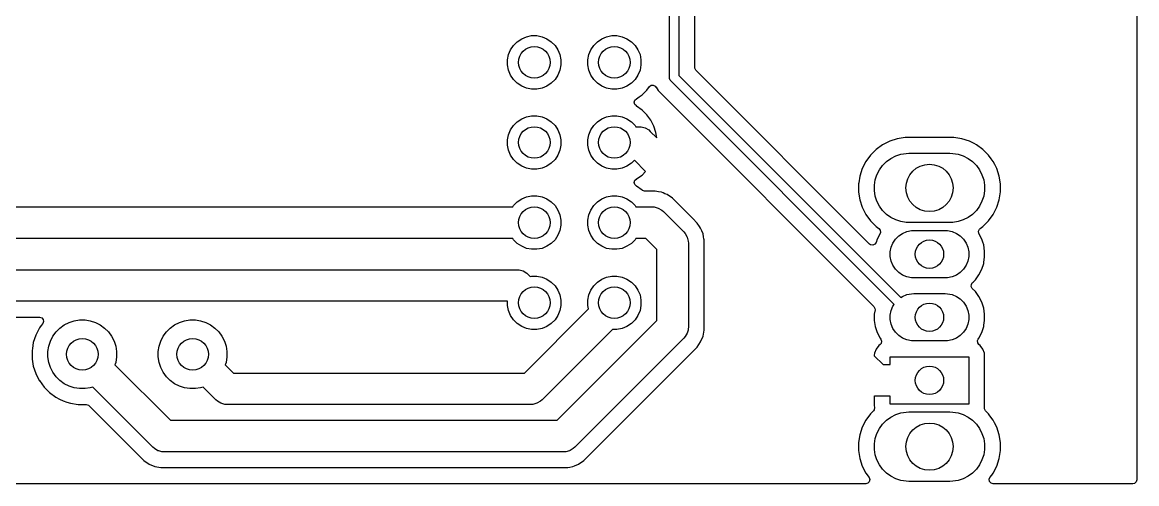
# Model space of a CAD drawing. Extents: x 4.41 to 8.11, y -5.15 to -2.23.
# Drawn here: x 6.721 to 8.113, y -5.153 to -4.577 of the extents above; entities that cross this region are included whole.
import ezdxf

# ---------------------------------------------------------------- set-up
doc = ezdxf.new("R2010")
doc.units = 0
doc.header["$MEASUREMENT"] = 0
doc.layers.add('BLACK', color=7, linetype='CONTINUOUS')

msp = doc.modelspace()

# ---------------------------------------------------------------- linework, layer by layer
at = {"layer": 'BLACK', "linetype": 'CONTINUOUS'}
for p, q in [((8.1132, -2.2384), (8.1132, -5.1479)), ((7.5295, -4.6459), (7.5295, -4.3815)), ((7.5413, -4.379), (7.5413, -4.6435)), ((7.561, -4.6333), (7.561, -4.3765)), ((7.3509, -4.595), (7.3573, -4.5937)), ((7.3573, -4.5937), (7.3639, -4.5937)), ((7.3639, -4.5937), (7.3703, -4.595)), ((7.4509, -4.595), (7.4573, -4.5937)), ((7.4573, -4.5937), (7.4639, -4.5937)), ((7.4639, -4.5937), (7.4703, -4.595)), ((7.3311, -4.6113), (7.3348, -4.6058)), ((7.3348, -4.6058), (7.3394, -4.6012)), ((7.3394, -4.6012), (7.3449, -4.5975)), ((7.3449, -4.5975), (7.3509, -4.595)), ((7.3703, -4.595), (7.3764, -4.5975)), ((7.3764, -4.5975), (7.3819, -4.6012)), ((7.3819, -4.6012), (7.3865, -4.6058)), ((7.3865, -4.6058), (7.3901, -4.6113)), ((7.4311, -4.6113), (7.4348, -4.6058)), ((7.4348, -4.6058), (7.4394, -4.6012)), ((7.4394, -4.6012), (7.4449, -4.5975)), ((7.4449, -4.5975), (7.4509, -4.595)), ((7.4703, -4.595), (7.4764, -4.5975)), ((7.4764, -4.5975), (7.4819, -4.6012)), ((7.4819, -4.6012), (7.4865, -4.6058)), ((7.4865, -4.6058), (7.4901, -4.6113)), ((7.3273, -4.6238), (7.3286, -4.6173)), ((7.3286, -4.6173), (7.3311, -4.6113)), ((7.3901, -4.6113), (7.3927, -4.6173)), ((7.3927, -4.6173), (7.3939, -4.6238)), ((7.4273, -4.6238), (7.4286, -4.6173)), ((7.4286, -4.6173), (7.4311, -4.6113)), ((7.4901, -4.6113), (7.4927, -4.6173)), ((7.4927, -4.6173), (7.4939, -4.6238)), ((7.3273, -4.6303), (7.3273, -4.6238)), ((7.3286, -4.6368), (7.3273, -4.6303)), ((7.3939, -4.6303), (7.3927, -4.6368)), ((7.3939, -4.6238), (7.3939, -4.6303)), ((7.4273, -4.6303), (7.4273, -4.6238)), ((7.4286, -4.6368), (7.4273, -4.6303)), ((7.4939, -4.6303), (7.4927, -4.6368)), ((7.4939, -4.6238), (7.4939, -4.6303)), ((7.5612, -4.6343), (7.561, -4.6333)), ((7.5625, -4.6368), (7.5612, -4.6343)), ((7.3311, -4.6428), (7.3286, -4.6368)), ((7.3348, -4.6483), (7.3311, -4.6428)), ((7.3394, -4.6529), (7.3348, -4.6483)), ((7.3865, -4.6483), (7.3819, -4.6529)), ((7.3901, -4.6428), (7.3865, -4.6483)), ((7.3927, -4.6368), (7.3901, -4.6428)), ((7.4311, -4.6428), (7.4286, -4.6368)), ((7.4348, -4.6483), (7.4311, -4.6428)), ((7.4394, -4.6529), (7.4348, -4.6483)), ((7.4865, -4.6483), (7.4819, -4.6529)), ((7.4901, -4.6428), (7.4865, -4.6483)), ((7.4927, -4.6368), (7.4901, -4.6428)), ((7.5296, -4.6471), (7.5295, -4.6459)), ((7.5305, -4.6492), (7.5296, -4.6471)), ((7.5313, -4.6501), (7.5305, -4.6492)), ((7.5413, -4.6435), (7.8185, -4.9206)), ((7.7795, -4.8538), (7.5625, -4.6368)), ((7.3449, -4.6566), (7.3394, -4.6529)), ((7.3509, -4.6591), (7.3449, -4.6566)), ((7.3573, -4.6603), (7.3509, -4.6591)), ((7.3639, -4.6603), (7.3573, -4.6603)), ((7.3703, -4.6591), (7.3639, -4.6603)), ((7.3764, -4.6566), (7.3703, -4.6591)), ((7.3819, -4.6529), (7.3764, -4.6566)), ((7.4449, -4.6566), (7.4394, -4.6529)), ((7.4509, -4.6591), (7.4449, -4.6566)), ((7.4573, -4.6603), (7.4509, -4.6591)), ((7.4639, -4.6603), (7.4573, -4.6603)), ((7.4703, -4.6591), (7.4639, -4.6603)), ((7.4764, -4.6566), (7.4703, -4.6591)), ((7.4819, -4.6529), (7.4764, -4.6566)), ((7.4953, -4.6676), (7.5012, -4.6617)), ((7.5012, -4.6617), (7.5044, -4.6573)), ((7.5044, -4.6573), (7.5065, -4.6556)), ((7.5065, -4.6556), (7.5093, -4.6554)), ((7.5093, -4.6554), (7.5117, -4.6567)), ((7.5117, -4.6567), (7.5126, -4.6579)), ((7.5126, -4.6579), (7.5127, -4.6581)), ((7.5127, -4.6581), (7.5155, -4.6623)), ((7.5155, -4.6623), (7.5155, -4.6623)), ((7.5155, -4.6623), (7.7849, -4.9316)), ((7.8101, -4.929), (7.5313, -4.6501)), ((7.4855, -4.6768), (7.4864, -4.6742)), ((7.4861, -4.6795), (7.4855, -4.6768)), ((7.4864, -4.6742), (7.4881, -4.6727)), ((7.4881, -4.6727), (7.4885, -4.6725)), ((7.4885, -4.6725), (7.4916, -4.6702)), ((7.4916, -4.6702), (7.4953, -4.6676)), ((7.4953, -4.6676), (7.4953, -4.6676)), ((7.4953, -4.6676), (7.4953, -4.6676)), ((7.4881, -4.6814), (7.4861, -4.6795)), ((7.4885, -4.6816), (7.4881, -4.6814)), ((7.4953, -4.6865), (7.4885, -4.6816)), ((7.5012, -4.6924), (7.4953, -4.6865)), ((7.4953, -4.6865), (7.4953, -4.6865)), ((7.3348, -4.7058), (7.3394, -4.7012)), ((7.3394, -4.7012), (7.3449, -4.6975)), ((7.3449, -4.6975), (7.3509, -4.695)), ((7.3509, -4.695), (7.3573, -4.6937)), ((7.3573, -4.6937), (7.3639, -4.6937)), ((7.3639, -4.6937), (7.3703, -4.695)), ((7.3703, -4.695), (7.3764, -4.6975)), ((7.3764, -4.6975), (7.3819, -4.7012)), ((7.3819, -4.7012), (7.3865, -4.7058)), ((7.4348, -4.7058), (7.4394, -4.7012)), ((7.4394, -4.7012), (7.4449, -4.6975)), ((7.4449, -4.6975), (7.4509, -4.695)), ((7.4509, -4.695), (7.4573, -4.6937)), ((7.4573, -4.6937), (7.4639, -4.6937)), ((7.4639, -4.6937), (7.4703, -4.695)), ((7.4703, -4.695), (7.4764, -4.6975)), ((7.4764, -4.6975), (7.4819, -4.7012)), ((7.4819, -4.7012), (7.4865, -4.7058)), ((7.5061, -4.6992), (7.5012, -4.6924)), ((7.5012, -4.6924), (7.5012, -4.6924)), ((7.5099, -4.7066), (7.5061, -4.6992)), ((7.3273, -4.7238), (7.3286, -4.7173)), ((7.3286, -4.7173), (7.3311, -4.7113)), ((7.3311, -4.7113), (7.3348, -4.7058)), ((7.3865, -4.7058), (7.3901, -4.7113)), ((7.3901, -4.7113), (7.3927, -4.7173)), ((7.3927, -4.7173), (7.3939, -4.7238)), ((7.4273, -4.7238), (7.4286, -4.7173)), ((7.4286, -4.7173), (7.4311, -4.7113)), ((7.4311, -4.7113), (7.4348, -4.7058)), ((7.4865, -4.7058), (7.4875, -4.7074)), ((7.4875, -4.7074), (7.4915, -4.7074)), ((7.4915, -4.7074), (7.4941, -4.7075)), ((7.4941, -4.7075), (7.4941, -4.7075)), ((7.4941, -4.7075), (7.4991, -4.7089)), ((7.4991, -4.7089), (7.5035, -4.7114)), ((7.5035, -4.7114), (7.5035, -4.7114)), ((7.5035, -4.7114), (7.5054, -4.7131)), ((7.5054, -4.7131), (7.5135, -4.7212)), ((7.5125, -4.7146), (7.5099, -4.7066)), ((7.5135, -4.7212), (7.5125, -4.7146)), ((7.5125, -4.7146), (7.5125, -4.7146)), ((7.3273, -4.7303), (7.3273, -4.7238)), ((7.3286, -4.7368), (7.3273, -4.7303)), ((7.3939, -4.7303), (7.3927, -4.7368)), ((7.3939, -4.7238), (7.3939, -4.7303)), ((7.4273, -4.7303), (7.4273, -4.7238)), ((7.4286, -4.7368), (7.4273, -4.7303)), ((7.7957, -4.7298), (7.7877, -4.7357)), ((7.8046, -4.7253), (7.7957, -4.7298)), ((7.814, -4.7223), (7.8046, -4.7253)), ((7.8189, -4.7215), (7.814, -4.7223)), ((7.8238, -4.7207), (7.8189, -4.7215)), ((7.8849, -4.7207), (7.8238, -4.7207)), ((7.8947, -4.7223), (7.8849, -4.7207)), ((7.9041, -4.7253), (7.8947, -4.7223)), ((7.9102, -4.7284), (7.9041, -4.7253)), ((7.9129, -4.7298), (7.9102, -4.7284)), ((7.921, -4.7357), (7.9129, -4.7298)), ((7.9129, -4.7298), (7.9129, -4.7298)), ((7.9129, -4.7298), (7.9129, -4.7298)), ((7.3311, -4.7428), (7.3286, -4.7368)), ((7.3348, -4.7483), (7.3311, -4.7428)), ((7.3901, -4.7428), (7.3865, -4.7483)), ((7.3927, -4.7368), (7.3901, -4.7428)), ((7.4311, -4.7428), (7.4286, -4.7368)), ((7.4348, -4.7483), (7.4311, -4.7428)), ((7.7807, -4.7427), (7.7748, -4.7507)), ((7.7877, -4.7357), (7.7807, -4.7427)), ((7.7807, -4.7427), (7.7807, -4.7427)), ((7.7877, -4.7357), (7.7877, -4.7357)), ((7.8006, -4.7508), (7.8061, -4.7468)), ((7.8061, -4.7468), (7.8122, -4.7437)), ((7.8122, -4.7437), (7.8186, -4.7416)), ((7.8186, -4.7416), (7.8253, -4.7406)), ((7.8253, -4.7406), (7.8287, -4.7404)), ((7.8287, -4.7404), (7.8799, -4.7404)), ((7.8799, -4.7404), (7.8833, -4.7406)), ((7.8833, -4.7406), (7.89, -4.7416)), ((7.89, -4.7416), (7.8965, -4.7437)), ((7.8965, -4.7437), (7.9025, -4.7468)), ((7.9025, -4.7468), (7.908, -4.7508)), ((7.928, -4.7427), (7.921, -4.7357)), ((7.921, -4.7357), (7.921, -4.7357)), ((7.9314, -4.7474), (7.928, -4.7427)), ((7.928, -4.7427), (7.928, -4.7427)), ((7.3394, -4.7529), (7.3348, -4.7483)), ((7.3449, -4.7566), (7.3394, -4.7529)), ((7.3509, -4.7591), (7.3449, -4.7566)), ((7.3573, -4.7603), (7.3509, -4.7591)), ((7.3639, -4.7603), (7.3573, -4.7603)), ((7.3703, -4.7591), (7.3639, -4.7603)), ((7.3764, -4.7566), (7.3703, -4.7591)), ((7.3819, -4.7529), (7.3764, -4.7566)), ((7.3865, -4.7483), (7.3819, -4.7529)), ((7.4394, -4.7529), (7.4348, -4.7483)), ((7.4449, -4.7566), (7.4394, -4.7529)), ((7.4509, -4.7591), (7.4449, -4.7566)), ((7.4573, -4.7603), (7.4509, -4.7591)), ((7.4639, -4.7603), (7.4573, -4.7603)), ((7.4703, -4.7591), (7.4639, -4.7603)), ((7.4764, -4.7566), (7.4703, -4.7591)), ((7.4819, -4.7529), (7.4764, -4.7566)), ((7.4857, -4.7491), (7.4819, -4.7529)), ((7.4997, -4.7631), (7.4857, -4.7491)), ((7.7703, -4.7595), (7.7673, -4.769)), ((7.7748, -4.7507), (7.7703, -4.7595)), ((7.7887, -4.7672), (7.7918, -4.7611)), ((7.7918, -4.7611), (7.7958, -4.7556)), ((7.7958, -4.7556), (7.8006, -4.7508)), ((7.908, -4.7508), (7.9129, -4.7556)), ((7.9129, -4.7556), (7.9168, -4.7611)), ((7.9168, -4.7611), (7.9199, -4.7672)), ((7.9338, -4.7507), (7.9314, -4.7474)), ((7.9358, -4.7545), (7.9338, -4.7507)), ((7.9383, -4.7595), (7.9358, -4.7545)), ((7.9414, -4.769), (7.9383, -4.7595)), ((7.9383, -4.7595), (7.9383, -4.7595)), ((7.9383, -4.7595), (7.9383, -4.7595)), ((7.4855, -4.7768), (7.4864, -4.7742)), ((7.4864, -4.7742), (7.4881, -4.7727)), ((7.4881, -4.7727), (7.4885, -4.7725)), ((7.4885, -4.7725), (7.4953, -4.7676)), ((7.4953, -4.7676), (7.4997, -4.7631)), ((7.4953, -4.7676), (7.4953, -4.7676)), ((7.7673, -4.769), (7.766, -4.7772)), ((7.7856, -4.7803), (7.7866, -4.7736)), ((7.7866, -4.7736), (7.7887, -4.7672)), ((7.9199, -4.7672), (7.922, -4.7736)), ((7.922, -4.7736), (7.9231, -4.7803)), ((7.9429, -4.7788), (7.9414, -4.769)), ((7.4861, -4.7795), (7.4855, -4.7768)), ((7.4881, -4.7814), (7.4861, -4.7795)), ((7.4885, -4.7816), (7.4881, -4.7814)), ((7.4953, -4.7865), (7.4885, -4.7816)), ((7.4958, -4.7869), (7.4953, -4.7865)), ((7.4984, -4.7876), (7.4958, -4.7869)), ((7.5118, -4.7876), (7.4984, -4.7876)), ((7.5156, -4.7884), (7.5118, -4.7876)), ((7.5118, -4.7876), (7.5118, -4.7876)), ((7.5194, -4.7892), (7.5156, -4.7884)), ((7.766, -4.7772), (7.7657, -4.7788)), ((7.7657, -4.7788), (7.7657, -4.7887)), ((7.7657, -4.7887), (7.7658, -4.7892)), ((7.7856, -4.7871), (7.7856, -4.7803)), ((7.7866, -4.7938), (7.7856, -4.7871)), ((7.9231, -4.7871), (7.922, -4.7938)), ((7.9231, -4.7803), (7.9231, -4.7871)), ((7.9414, -4.7985), (7.9429, -4.7887)), ((7.9429, -4.7887), (7.9429, -4.7788)), ((7.3348, -4.8058), (7.3394, -4.8012)), ((7.3394, -4.8012), (7.3449, -4.7975)), ((7.3449, -4.7975), (7.3509, -4.795)), ((7.3509, -4.795), (7.3573, -4.7937)), ((7.3573, -4.7937), (7.3639, -4.7937)), ((7.3639, -4.7937), (7.3703, -4.795)), ((7.3703, -4.795), (7.3764, -4.7975)), ((7.3764, -4.7975), (7.3819, -4.8012)), ((7.3819, -4.8012), (7.3865, -4.8058)), ((7.4348, -4.8058), (7.4394, -4.8012)), ((7.4394, -4.8012), (7.4449, -4.7975)), ((7.4449, -4.7975), (7.4509, -4.795)), ((7.4509, -4.795), (7.4573, -4.7937)), ((7.4573, -4.7937), (7.4639, -4.7937)), ((7.4639, -4.7937), (7.4703, -4.795)), ((7.4703, -4.795), (7.4764, -4.7975)), ((7.4764, -4.7975), (7.4819, -4.8012)), ((7.4819, -4.8012), (7.4865, -4.8058)), ((7.5215, -4.79), (7.5194, -4.7892)), ((7.5194, -4.7892), (7.5194, -4.7892)), ((7.5194, -4.7892), (7.5194, -4.7892)), ((7.5238, -4.7909), (7.5215, -4.79)), ((7.5266, -4.7921), (7.5238, -4.7909)), ((7.5331, -4.7964), (7.5266, -4.7921)), ((7.5266, -4.7921), (7.5266, -4.7921)), ((7.5387, -4.8021), (7.5331, -4.7964)), ((7.5331, -4.7964), (7.5331, -4.7964)), ((7.5585, -4.8219), (7.5387, -4.8021)), ((7.5387, -4.8021), (7.5387, -4.8021)), ((7.7658, -4.7892), (7.7673, -4.7985)), ((7.7673, -4.7985), (7.7703, -4.8079)), ((7.7887, -4.8003), (7.7866, -4.7938)), ((7.7918, -4.8064), (7.7887, -4.8003)), ((7.9199, -4.8003), (7.9168, -4.8064)), ((7.922, -4.7938), (7.9199, -4.8003)), ((7.9383, -4.8079), (7.9414, -4.7985)), ((5.976, -4.8074), (7.3337, -4.8074)), ((7.3337, -4.8074), (7.3348, -4.8058)), ((7.3865, -4.8058), (7.3901, -4.8113)), ((7.3901, -4.8113), (7.3927, -4.8173)), ((7.4286, -4.8173), (7.4311, -4.8113)), ((7.4311, -4.8113), (7.4348, -4.8058)), ((7.4865, -4.8058), (7.4875, -4.8074)), ((7.4875, -4.8074), (7.508, -4.8074)), ((7.508, -4.8074), (7.5105, -4.8075)), ((7.5105, -4.8075), (7.5105, -4.8075)), ((7.5105, -4.8075), (7.5155, -4.8089)), ((7.5155, -4.8089), (7.5199, -4.8114)), ((7.5199, -4.8114), (7.5199, -4.8114)), ((7.5199, -4.8114), (7.5219, -4.8131)), ((7.5219, -4.8131), (7.5474, -4.8387)), ((7.7703, -4.8079), (7.7748, -4.8168)), ((7.7748, -4.8168), (7.7807, -4.8248)), ((7.7958, -4.8119), (7.7918, -4.8064)), ((7.8006, -4.8167), (7.7958, -4.8119)), ((7.8061, -4.8207), (7.8006, -4.8167)), ((7.908, -4.8167), (7.9025, -4.8207)), ((7.9129, -4.8119), (7.908, -4.8167)), ((7.9168, -4.8064), (7.9129, -4.8119)), ((7.928, -4.8248), (7.9338, -4.8168)), ((7.9338, -4.8168), (7.9383, -4.8079)), ((7.3927, -4.8173), (7.3939, -4.8238)), ((7.3939, -4.8303), (7.3927, -4.8368)), ((7.3939, -4.8238), (7.3939, -4.8303)), ((7.4273, -4.8238), (7.4286, -4.8173)), ((7.4273, -4.8303), (7.4273, -4.8238)), ((7.4286, -4.8368), (7.4273, -4.8303)), ((7.5641, -4.8275), (7.5585, -4.8219)), ((7.5585, -4.8219), (7.5585, -4.8219)), ((7.567, -4.8318), (7.5641, -4.8275)), ((7.7807, -4.8248), (7.7807, -4.8248)), ((7.7807, -4.8248), (7.7877, -4.8318)), ((7.8122, -4.8237), (7.8061, -4.8207)), ((7.8186, -4.8258), (7.8122, -4.8237)), ((7.8253, -4.8269), (7.8186, -4.8258)), ((7.8287, -4.827), (7.8253, -4.8269)), ((7.8799, -4.827), (7.8287, -4.827)), ((7.8833, -4.8269), (7.8799, -4.827)), ((7.89, -4.8258), (7.8833, -4.8269)), ((7.8965, -4.8237), (7.89, -4.8258)), ((7.9025, -4.8207), (7.8965, -4.8237)), ((7.921, -4.8318), (7.928, -4.8248)), ((7.3901, -4.8428), (7.3865, -4.8483)), ((7.3927, -4.8368), (7.3901, -4.8428)), ((7.4311, -4.8428), (7.4286, -4.8368)), ((7.4348, -4.8483), (7.4311, -4.8428)), ((7.5474, -4.8387), (7.5491, -4.8406)), ((7.5491, -4.8406), (7.5491, -4.8406)), ((7.5491, -4.8406), (7.5517, -4.8451)), ((7.5684, -4.8339), (7.567, -4.8318)), ((7.5698, -4.8373), (7.5684, -4.8339)), ((7.5714, -4.8411), (7.5698, -4.8373)), ((7.5721, -4.8449), (7.5714, -4.8411)), ((7.7877, -4.8318), (7.7911, -4.8343)), ((7.7926, -4.8405), (7.789, -4.8475)), ((7.7911, -4.8343), (7.7928, -4.8365)), ((7.793, -4.8392), (7.7926, -4.8405)), ((7.7928, -4.8365), (7.793, -4.8392)), ((7.8118, -4.8477), (7.8159, -4.8436)), ((7.8159, -4.8436), (7.8207, -4.8404)), ((7.8207, -4.8404), (7.8261, -4.8382)), ((7.8261, -4.8382), (7.8318, -4.837)), ((7.8318, -4.837), (7.8346, -4.8369)), ((7.8346, -4.8369), (7.874, -4.8369)), ((7.874, -4.8369), (7.8769, -4.837)), ((7.8769, -4.837), (7.8826, -4.8382)), ((7.8826, -4.8382), (7.8879, -4.8404)), ((7.8879, -4.8404), (7.8927, -4.8436)), ((7.8927, -4.8436), (7.8968, -4.8477)), ((7.9155, -4.8378), (7.9166, -4.8352)), ((7.916, -4.8405), (7.9155, -4.8378)), ((7.9196, -4.8475), (7.916, -4.8405)), ((7.9166, -4.8352), (7.9175, -4.8343)), ((7.9175, -4.8343), (7.921, -4.8318)), ((7.921, -4.8318), (7.921, -4.8318)), ((7.921, -4.8318), (7.921, -4.8318)), ((7.3337, -4.8467), (5.9842, -4.8467)), ((7.3348, -4.8483), (7.3337, -4.8467)), ((7.3394, -4.8529), (7.3348, -4.8483)), ((7.3449, -4.8566), (7.3394, -4.8529)), ((7.3509, -4.8591), (7.3449, -4.8566)), ((7.3764, -4.8566), (7.3703, -4.8591)), ((7.3819, -4.8529), (7.3764, -4.8566)), ((7.3865, -4.8483), (7.3819, -4.8529)), ((7.4394, -4.8529), (7.4348, -4.8483)), ((7.4449, -4.8566), (7.4394, -4.8529)), ((7.4509, -4.8591), (7.4449, -4.8566)), ((7.4764, -4.8566), (7.4703, -4.8591)), ((7.4819, -4.8529), (7.4764, -4.8566)), ((7.4865, -4.8483), (7.4819, -4.8529)), ((7.4875, -4.8467), (7.4865, -4.8483)), ((7.4998, -4.8467), (7.4875, -4.8467)), ((7.5138, -4.8607), (7.4998, -4.8467)), ((7.5517, -4.8451), (7.553, -4.85)), ((7.553, -4.85), (7.553, -4.85)), ((7.553, -4.85), (7.5532, -4.8526)), ((7.5532, -4.8526), (7.5532, -4.9572)), ((7.5726, -4.8474), (7.5721, -4.8449)), ((7.5729, -4.8487), (7.5726, -4.8474)), ((7.5729, -4.9531), (7.5729, -4.8487)), ((7.7808, -4.8547), (7.7795, -4.8538)), ((7.7835, -4.8552), (7.7808, -4.8547)), ((7.7861, -4.8541), (7.7835, -4.8552)), ((7.7876, -4.8519), (7.7861, -4.8541)), ((7.789, -4.8475), (7.7876, -4.8519)), ((7.8053, -4.8635), (7.8064, -4.8578)), ((7.8064, -4.8578), (7.8086, -4.8525)), ((7.8086, -4.8525), (7.8118, -4.8477)), ((7.8968, -4.8477), (7.9001, -4.8525)), ((7.9001, -4.8525), (7.9023, -4.8578)), ((7.9023, -4.8578), (7.9034, -4.8635)), ((7.9209, -4.8515), (7.9196, -4.8475)), ((7.9196, -4.8475), (7.9196, -4.8475)), ((7.9196, -4.8475), (7.9196, -4.8475)), ((7.922, -4.8549), (7.9209, -4.8515)), ((7.9232, -4.8625), (7.922, -4.8549)), ((7.3573, -4.8603), (7.3509, -4.8591)), ((7.3639, -4.8603), (7.3573, -4.8603)), ((7.3703, -4.8591), (7.3639, -4.8603)), ((7.4573, -4.8603), (7.4509, -4.8591)), ((7.4639, -4.8603), (7.4573, -4.8603)), ((7.4703, -4.8591), (7.4639, -4.8603)), ((7.5138, -4.9491), (7.5138, -4.8607)), ((7.8053, -4.8693), (7.8053, -4.8635)), ((7.8064, -4.875), (7.8053, -4.8693)), ((7.9034, -4.8693), (7.9023, -4.875)), ((7.9034, -4.8635), (7.9034, -4.8693)), ((7.9223, -4.8763), (7.9232, -4.8703)), ((7.9232, -4.8703), (7.9232, -4.8625)), ((6.0354, -4.8858), (7.3391, -4.8858)), ((7.3391, -4.8858), (7.3417, -4.886)), ((7.3417, -4.886), (7.3417, -4.886)), ((7.3417, -4.886), (7.3466, -4.8873)), ((7.8086, -4.8803), (7.8064, -4.875)), ((7.8118, -4.8851), (7.8086, -4.8803)), ((7.8159, -4.8892), (7.8118, -4.8851)), ((7.8968, -4.8851), (7.8927, -4.8892)), ((7.9001, -4.8803), (7.8968, -4.8851)), ((7.9023, -4.875), (7.9001, -4.8803)), ((7.9161, -4.8922), (7.9196, -4.8853)), ((7.9196, -4.8853), (7.922, -4.8779)), ((7.922, -4.8779), (7.9223, -4.8763)), ((7.3466, -4.8873), (7.3511, -4.8899)), ((7.3511, -4.8899), (7.3511, -4.8899)), ((7.3511, -4.8899), (7.353, -4.8916)), ((7.353, -4.8916), (7.3555, -4.8941)), ((7.3555, -4.8941), (7.3573, -4.8937)), ((7.3573, -4.8937), (7.3639, -4.8937)), ((7.3639, -4.8937), (7.3703, -4.895)), ((7.3703, -4.895), (7.3764, -4.8975)), ((7.3764, -4.8975), (7.3819, -4.9012)), ((7.4394, -4.9012), (7.4449, -4.8975)), ((7.4449, -4.8975), (7.4509, -4.895)), ((7.4509, -4.895), (7.4573, -4.8937)), ((7.4573, -4.8937), (7.4639, -4.8937)), ((7.4639, -4.8937), (7.4703, -4.895)), ((7.4703, -4.895), (7.4764, -4.8975)), ((7.4764, -4.8975), (7.4819, -4.9012)), ((7.8207, -4.8925), (7.8159, -4.8892)), ((7.8261, -4.8947), (7.8207, -4.8925)), ((7.8318, -4.8958), (7.8261, -4.8947)), ((7.8346, -4.8959), (7.8318, -4.8958)), ((7.874, -4.8959), (7.8346, -4.8959)), ((7.8769, -4.8958), (7.874, -4.8959)), ((7.8826, -4.8947), (7.8769, -4.8958)), ((7.8879, -4.8925), (7.8826, -4.8947)), ((7.8927, -4.8892), (7.8879, -4.8925)), ((7.9088, -4.9013), (7.9116, -4.8985)), ((7.9116, -4.8985), (7.9161, -4.8922)), ((7.3819, -4.9012), (7.3865, -4.9058)), ((7.3865, -4.9058), (7.3901, -4.9113)), ((7.3901, -4.9113), (7.3927, -4.9173)), ((7.4286, -4.9173), (7.4311, -4.9113)), ((7.4311, -4.9113), (7.4348, -4.9058)), ((7.4348, -4.9058), (7.4394, -4.9012)), ((7.4819, -4.9012), (7.4865, -4.9058)), ((7.4865, -4.9058), (7.4901, -4.9113)), ((7.4901, -4.9113), (7.4927, -4.9173)), ((7.9064, -4.9068), (7.9066, -4.9041)), ((7.9077, -4.9092), (7.9064, -4.9068)), ((7.9066, -4.9041), (7.9077, -4.9023)), ((7.9077, -4.9023), (7.9088, -4.9013)), ((7.9116, -4.9131), (7.9077, -4.9092)), ((7.9161, -4.9193), (7.9116, -4.9131)), ((7.3273, -4.9252), (6.0435, -4.9252)), ((7.3273, -4.9303), (7.3273, -4.9252)), ((7.3927, -4.9173), (7.3939, -4.9238)), ((7.3939, -4.9238), (7.3939, -4.9303)), ((7.4273, -4.9238), (7.4286, -4.9173)), ((7.4273, -4.9303), (7.4273, -4.9238)), ((7.4927, -4.9173), (7.4939, -4.9238)), ((7.4939, -4.9238), (7.4939, -4.9303)), ((7.8185, -4.9206), (7.8207, -4.9191)), ((7.8207, -4.9191), (7.8261, -4.9169)), ((7.8261, -4.9169), (7.8318, -4.9158)), ((7.8318, -4.9158), (7.8346, -4.9156)), ((7.8346, -4.9156), (7.874, -4.9156)), ((7.874, -4.9156), (7.8769, -4.9158)), ((7.8769, -4.9158), (7.8826, -4.9169)), ((7.8826, -4.9169), (7.8879, -4.9191)), ((7.8879, -4.9191), (7.8927, -4.9223)), ((7.8927, -4.9223), (7.8968, -4.9264)), ((7.8968, -4.9264), (7.9001, -4.9312)), ((7.9196, -4.9263), (7.9161, -4.9193)), ((7.922, -4.9336), (7.9196, -4.9263)), ((7.3286, -4.9368), (7.3273, -4.9303)), ((7.3311, -4.9428), (7.3286, -4.9368)), ((7.3482, -5.0147), (7.4282, -4.9347)), ((7.3927, -4.9368), (7.3901, -4.9428)), ((7.3939, -4.9303), (7.3927, -4.9368)), ((7.4282, -4.9347), (7.4273, -4.9303)), ((7.4927, -4.9368), (7.4901, -4.9428)), ((7.4939, -4.9303), (7.4927, -4.9368)), ((7.7849, -4.9316), (7.7862, -4.934)), ((7.7863, -4.9358), (7.7854, -4.9413)), ((7.7854, -4.9413), (7.7854, -4.949)), ((7.7862, -4.934), (7.7863, -4.9358)), ((7.8053, -4.9423), (7.8064, -4.9366)), ((7.8064, -4.9366), (7.8086, -4.9312)), ((7.8086, -4.9312), (7.8101, -4.929)), ((7.9001, -4.9312), (7.9023, -4.9366)), ((7.9023, -4.9366), (7.9034, -4.9423)), ((7.9232, -4.9413), (7.922, -4.9336)), ((7.9232, -4.949), (7.9232, -4.9413)), ((6.6471, -4.9449), (6.7426, -4.9449)), ((6.7445, -4.9556), (6.7424, -4.9585)), ((6.7426, -4.9449), (6.7453, -4.9457)), ((6.7466, -4.9527), (6.7445, -4.9556)), ((6.7453, -4.9457), (6.7471, -4.9478)), ((6.7475, -4.9505), (6.7466, -4.9527)), ((6.7471, -4.9478), (6.7475, -4.9505)), ((6.7681, -4.9586), (6.7735, -4.9547)), ((6.7735, -4.9547), (6.7795, -4.9516)), ((6.7795, -4.9516), (6.7859, -4.9495)), ((6.7859, -4.9495), (6.7926, -4.9485)), ((6.7926, -4.9485), (6.7994, -4.9485)), ((6.7994, -4.9485), (6.806, -4.9495)), ((6.806, -4.9495), (6.8124, -4.9516)), ((6.8124, -4.9516), (6.8185, -4.9547)), ((6.8185, -4.9547), (6.8239, -4.9586)), ((6.9059, -4.9586), (6.9113, -4.9547)), ((6.9113, -4.9547), (6.9173, -4.9516)), ((6.9173, -4.9516), (6.9237, -4.9495)), ((6.9237, -4.9495), (6.9304, -4.9485)), ((6.9304, -4.9485), (6.9372, -4.9485)), ((6.9372, -4.9485), (6.9438, -4.9495)), ((6.9438, -4.9495), (6.9502, -4.9516)), ((6.9502, -4.9516), (6.9562, -4.9547)), ((6.9562, -4.9547), (6.9617, -4.9586)), ((7.3348, -4.9483), (7.3311, -4.9428)), ((7.3394, -4.9529), (7.3348, -4.9483)), ((7.3449, -4.9566), (7.3394, -4.9529)), ((7.3819, -4.9529), (7.3764, -4.9566)), ((7.3865, -4.9483), (7.3819, -4.9529)), ((7.3901, -4.9428), (7.3865, -4.9483)), ((7.3891, -5.0737), (7.5138, -4.9491)), ((7.4819, -4.9529), (7.4764, -4.9566)), ((7.4865, -4.9483), (7.4819, -4.9529)), ((7.4901, -4.9428), (7.4865, -4.9483)), ((7.5729, -4.9533), (7.5729, -4.9531)), ((7.5729, -4.9531), (7.5729, -4.9531)), ((7.5729, -4.9611), (7.5729, -4.9533)), ((7.7854, -4.949), (7.7866, -4.9567)), ((7.8053, -4.948), (7.8053, -4.9423)), ((7.8064, -4.9537), (7.8053, -4.948)), ((7.8086, -4.9591), (7.8064, -4.9537)), ((7.9023, -4.9537), (7.9001, -4.9591)), ((7.9034, -4.948), (7.9023, -4.9537)), ((7.9034, -4.9423), (7.9034, -4.948)), ((7.922, -4.9567), (7.9223, -4.9549)), ((7.9223, -4.9549), (7.9232, -4.949)), ((6.7379, -4.9673), (6.7348, -4.9767)), ((6.7424, -4.9585), (6.7379, -4.9673)), ((6.7379, -4.9673), (6.7379, -4.9673)), ((6.7563, -4.9749), (6.7593, -4.9689)), ((6.7593, -4.9689), (6.7633, -4.9634)), ((6.7633, -4.9634), (6.7681, -4.9586)), ((6.8239, -4.9586), (6.8287, -4.9634)), ((6.8287, -4.9634), (6.8326, -4.9689)), ((6.8326, -4.9689), (6.8357, -4.9749)), ((6.8941, -4.9749), (6.8971, -4.9689)), ((6.8971, -4.9689), (6.9011, -4.9634)), ((6.9011, -4.9634), (6.9059, -4.9586)), ((6.9617, -4.9586), (6.9665, -4.9634)), ((6.9665, -4.9634), (6.9704, -4.9689)), ((6.9704, -4.9689), (6.9735, -4.9749)), ((7.3509, -4.9591), (7.3449, -4.9566)), ((7.3573, -4.9603), (7.3509, -4.9591)), ((7.3639, -4.9603), (7.3573, -4.9603)), ((7.3703, -4.9591), (7.3639, -4.9603)), ((7.3764, -4.9566), (7.3703, -4.9591)), ((7.4582, -4.9603), (7.3703, -5.0483)), ((7.4639, -4.9603), (7.4582, -4.9603)), ((7.4703, -4.9591), (7.4639, -4.9603)), ((7.4764, -4.9566), (7.4703, -4.9591)), ((7.5491, -4.9692), (7.5474, -4.9711)), ((7.5517, -4.9648), (7.5491, -4.9692)), ((7.5491, -4.9692), (7.5491, -4.9692)), ((7.5527, -4.9611), (7.5517, -4.9648)), ((7.553, -4.9598), (7.5527, -4.9611)), ((7.5532, -4.9572), (7.553, -4.9598)), ((7.553, -4.9598), (7.553, -4.9598)), ((7.5684, -4.9759), (7.5714, -4.9687)), ((7.5714, -4.9687), (7.5729, -4.9611)), ((7.7866, -4.9567), (7.789, -4.964)), ((7.789, -4.964), (7.7925, -4.971)), ((7.8118, -4.9639), (7.8086, -4.9591)), ((7.8159, -4.968), (7.8118, -4.9639)), ((7.8207, -4.9712), (7.8159, -4.968)), ((7.8927, -4.968), (7.8879, -4.9712)), ((7.8968, -4.9639), (7.8927, -4.968)), ((7.9001, -4.9591), (7.8968, -4.9639)), ((7.9161, -4.971), (7.9196, -4.964)), ((7.9196, -4.964), (7.922, -4.9567)), ((6.7348, -4.9767), (6.7336, -4.9841)), ((6.7531, -4.988), (6.7542, -4.9813)), ((6.7542, -4.9813), (6.7563, -4.9749)), ((6.8357, -4.9749), (6.8378, -4.9813)), ((6.8378, -4.9813), (6.8389, -4.988)), ((6.8909, -4.988), (6.892, -4.9813)), ((6.892, -4.9813), (6.8941, -4.9749)), ((6.9735, -4.9749), (6.9756, -4.9813)), ((6.9756, -4.9813), (6.9766, -4.988)), ((7.5474, -4.9711), (7.4112, -5.1074)), ((7.4283, -5.1181), (7.5641, -4.9823)), ((7.5641, -4.9823), (7.5684, -4.9759)), ((7.7911, -4.9803), (7.7877, -4.9848)), ((7.7926, -4.9792), (7.7911, -4.9803)), ((7.7925, -4.971), (7.7936, -4.9724)), ((7.7939, -4.9777), (7.7926, -4.9792)), ((7.7936, -4.9724), (7.7945, -4.975)), ((7.7945, -4.975), (7.7939, -4.9777)), ((7.8261, -4.9734), (7.8207, -4.9712)), ((7.8318, -4.9745), (7.8261, -4.9734)), ((7.8346, -4.9747), (7.8318, -4.9745)), ((7.874, -4.9747), (7.8346, -4.9747)), ((7.8769, -4.9745), (7.874, -4.9747)), ((7.8826, -4.9734), (7.8769, -4.9745)), ((7.8879, -4.9712), (7.8826, -4.9734)), ((7.9143, -4.9742), (7.9151, -4.9724)), ((7.9145, -4.977), (7.9143, -4.9742)), ((7.9161, -4.9792), (7.9145, -4.977)), ((7.9151, -4.9724), (7.9161, -4.971)), ((7.9176, -4.9803), (7.9161, -4.9792)), ((7.921, -4.9848), (7.9176, -4.9803)), ((7.9176, -4.9803), (7.9176, -4.9803)), ((6.7336, -4.9841), (6.7333, -4.9864)), ((6.7333, -4.9864), (6.7333, -4.9963)), ((6.7333, -4.9963), (6.7334, -4.9973)), ((6.7334, -4.9973), (6.7348, -5.006)), ((6.7531, -4.9947), (6.7531, -4.988)), ((6.7542, -5.0014), (6.7531, -4.9947)), ((6.8389, -4.9947), (6.8378, -5.0014)), ((6.8389, -4.988), (6.8389, -4.9947)), ((6.8909, -4.9947), (6.8909, -4.988)), ((6.892, -5.0014), (6.8909, -4.9947)), ((6.9766, -4.9947), (6.9756, -5.0014)), ((6.9766, -4.988), (6.9766, -4.9947)), ((7.7857, -4.9901), (7.7854, -4.9925)), ((7.7854, -4.9925), (7.7854, -4.9931)), ((7.7854, -4.9931), (7.7965, -5.0042)), ((7.7877, -4.9848), (7.7857, -4.9901)), ((7.7857, -4.9901), (7.7857, -4.9901)), ((7.7877, -4.9848), (7.7877, -4.9848)), ((7.8051, -5.0042), (7.8051, -4.9944)), ((7.8051, -4.9944), (7.9035, -4.9944)), ((7.9035, -4.9944), (7.9035, -5.0534)), ((7.923, -4.9901), (7.921, -4.9848)), ((7.921, -4.9848), (7.921, -4.9848)), ((7.9232, -4.9925), (7.923, -4.9901)), ((7.923, -4.9901), (7.923, -4.9901)), ((7.9232, -5.0553), (7.9232, -4.9925)), ((7.9232, -4.9925), (7.9232, -4.9925)), ((6.7348, -5.006), (6.7379, -5.0154)), ((6.7563, -5.0078), (6.7542, -5.0014)), ((6.7593, -5.0138), (6.7563, -5.0078)), ((6.8378, -5.0014), (6.8368, -5.0043)), ((6.8368, -5.0043), (6.9062, -5.0737)), ((6.8941, -5.0078), (6.892, -5.0014)), ((6.8971, -5.0138), (6.8941, -5.0078)), ((6.9756, -5.0014), (6.9746, -5.0043)), ((6.9746, -5.0043), (6.9849, -5.0147)), ((7.7965, -5.0042), (7.8051, -5.0042)), ((6.7379, -5.0154), (6.7379, -5.0154)), ((6.7379, -5.0154), (6.7423, -5.0242)), ((6.7423, -5.0242), (6.7424, -5.0242)), ((6.7424, -5.0242), (6.7482, -5.0322)), ((6.7633, -5.0193), (6.7593, -5.0138)), ((6.7681, -5.024), (6.7633, -5.0193)), ((6.7735, -5.028), (6.7681, -5.024)), ((6.9011, -5.0193), (6.8971, -5.0138)), ((6.9059, -5.024), (6.9011, -5.0193)), ((6.9113, -5.028), (6.9059, -5.024)), ((6.9849, -5.0147), (7.3482, -5.0147)), ((6.7482, -5.0322), (6.7551, -5.0392)), ((6.7551, -5.0392), (6.7631, -5.045)), ((6.7795, -5.0311), (6.7735, -5.028)), ((6.7859, -5.0332), (6.7795, -5.0311)), ((6.7926, -5.0342), (6.7859, -5.0332)), ((6.7994, -5.0342), (6.7926, -5.0342)), ((6.806, -5.0332), (6.7994, -5.0342)), ((6.809, -5.0322), (6.806, -5.0332)), ((6.8842, -5.1074), (6.809, -5.0322)), ((6.9173, -5.0311), (6.9113, -5.028)), ((6.9237, -5.0332), (6.9173, -5.0311)), ((6.9304, -5.0342), (6.9237, -5.0332)), ((6.9372, -5.0342), (6.9304, -5.0342)), ((6.9438, -5.0332), (6.9372, -5.0342)), ((6.9468, -5.0322), (6.9438, -5.0332)), ((6.9629, -5.0483), (6.9468, -5.0322)), ((6.7631, -5.045), (6.7674, -5.0472)), ((6.7674, -5.0472), (6.7719, -5.0494)), ((6.7719, -5.0494), (6.7719, -5.0494)), ((6.7719, -5.0494), (6.7766, -5.051)), ((6.7766, -5.051), (6.7813, -5.0525)), ((6.7813, -5.0525), (6.791, -5.054)), ((6.9648, -5.05), (6.9629, -5.0483)), ((6.9692, -5.0525), (6.9648, -5.05)), ((6.9648, -5.05), (6.9648, -5.05)), ((6.9742, -5.0539), (6.9692, -5.0525)), ((6.9692, -5.0525), (6.9692, -5.0525)), ((7.3639, -5.0525), (7.359, -5.0539)), ((7.364, -5.0525), (7.3639, -5.0525)), ((7.3684, -5.05), (7.364, -5.0525)), ((7.3703, -5.0483), (7.3684, -5.05)), ((7.3684, -5.05), (7.3684, -5.05)), ((7.7858, -5.0434), (7.7854, -5.0433)), ((7.7854, -5.0433), (7.7854, -5.0553)), ((7.7884, -5.0436), (7.7858, -5.0434)), ((7.7858, -5.0434), (7.7858, -5.0434)), ((7.8051, -5.0436), (7.7884, -5.0436)), ((7.8051, -5.0534), (7.8051, -5.0436)), ((7.9035, -5.0534), (7.8051, -5.0534)), ((6.791, -5.054), (6.791, -5.054)), ((6.791, -5.054), (6.801, -5.054)), ((6.801, -5.054), (6.8036, -5.0548)), ((6.8036, -5.0548), (6.8044, -5.0555)), ((6.8044, -5.0555), (6.873, -5.124)), ((6.9768, -5.054), (6.9742, -5.0539)), ((6.9742, -5.0539), (6.9742, -5.0539)), ((7.3564, -5.054), (6.9768, -5.054)), ((7.359, -5.0539), (7.3564, -5.054)), ((7.359, -5.0539), (7.359, -5.0539)), ((7.7807, -5.0655), (7.7748, -5.0735)), ((7.7843, -5.0619), (7.7807, -5.0655)), ((7.7807, -5.0655), (7.7807, -5.0655)), ((7.7852, -5.0606), (7.7843, -5.0619)), ((7.7857, -5.0579), (7.7852, -5.0606)), ((7.7854, -5.0553), (7.7857, -5.0579)), ((7.8061, -5.0696), (7.8122, -5.0666)), ((7.8122, -5.0666), (7.8186, -5.0645)), ((7.8186, -5.0645), (7.8253, -5.0634)), ((7.8253, -5.0634), (7.8287, -5.0633)), ((7.8287, -5.0633), (7.8799, -5.0633)), ((7.8799, -5.0633), (7.8833, -5.0634)), ((7.8833, -5.0634), (7.89, -5.0645)), ((7.89, -5.0645), (7.8965, -5.0666)), ((7.8965, -5.0666), (7.9025, -5.0696)), ((7.9229, -5.0579), (7.9232, -5.0553)), ((7.923, -5.0595), (7.9229, -5.0579)), ((7.9243, -5.0619), (7.923, -5.0595)), ((7.9232, -5.0553), (7.9232, -5.0553)), ((7.928, -5.0655), (7.9243, -5.0619)), ((7.9298, -5.068), (7.928, -5.0655)), ((7.928, -5.0655), (7.928, -5.0655)), ((6.9062, -5.0737), (7.3891, -5.0737)), ((7.7748, -5.0735), (7.7703, -5.0824)), ((7.7918, -5.0839), (7.7958, -5.0784)), ((7.7958, -5.0784), (7.8006, -5.0736)), ((7.8006, -5.0736), (7.8061, -5.0696)), ((7.9025, -5.0696), (7.908, -5.0736)), ((7.908, -5.0736), (7.9129, -5.0784)), ((7.9129, -5.0784), (7.9168, -5.0839)), ((7.9338, -5.0735), (7.9298, -5.068)), ((7.9356, -5.077), (7.9338, -5.0735)), ((7.9383, -5.0824), (7.9356, -5.077)), ((7.7673, -5.0918), (7.7657, -5.1016)), ((7.7703, -5.0824), (7.7673, -5.0917)), ((7.7673, -5.0917), (7.7673, -5.0918)), ((7.7866, -5.0965), (7.7887, -5.09)), ((7.7887, -5.09), (7.7918, -5.0839)), ((7.9168, -5.0839), (7.9199, -5.09)), ((7.9199, -5.09), (7.922, -5.0965)), ((7.9414, -5.0918), (7.9383, -5.0824)), ((7.9383, -5.0824), (7.9383, -5.0824)), ((7.9383, -5.0824), (7.9383, -5.0824)), ((7.9429, -5.1016), (7.9414, -5.0918)), ((6.8861, -5.1091), (6.8842, -5.1074)), ((6.8861, -5.1091), (6.8861, -5.1091)), ((6.8905, -5.1116), (6.8861, -5.1091)), ((7.4093, -5.1091), (7.4054, -5.1113)), ((7.4112, -5.1074), (7.4093, -5.1091)), ((7.4093, -5.1091), (7.4093, -5.1091)), ((7.7657, -5.1016), (7.7657, -5.1115)), ((7.7856, -5.1032), (7.7866, -5.0965)), ((7.7856, -5.11), (7.7856, -5.1032)), ((7.922, -5.0965), (7.9231, -5.1032)), ((7.9231, -5.1032), (7.9231, -5.11)), ((7.9429, -5.1115), (7.9429, -5.1016)), ((6.8916, -5.1119), (6.8905, -5.1116)), ((6.8955, -5.1129), (6.8916, -5.1119)), ((6.8981, -5.1131), (6.8955, -5.1129)), ((6.8955, -5.1129), (6.8955, -5.1129)), ((7.3973, -5.1131), (6.8981, -5.1131)), ((7.3999, -5.1129), (7.3973, -5.1131)), ((7.4048, -5.1116), (7.3999, -5.1129)), ((7.3999, -5.1129), (7.3999, -5.1129)), ((7.4054, -5.1113), (7.4048, -5.1116)), ((7.4224, -5.124), (7.4279, -5.1185)), ((7.4279, -5.1185), (7.4283, -5.1181)), ((7.4279, -5.1185), (7.4279, -5.1185)), ((7.4283, -5.1181), (7.4283, -5.1181)), ((7.7657, -5.1115), (7.7673, -5.1213)), ((7.7673, -5.1213), (7.7703, -5.1308)), ((7.7866, -5.1167), (7.7856, -5.11)), ((7.7887, -5.1231), (7.7866, -5.1167)), ((7.922, -5.1167), (7.9199, -5.1231)), ((7.9231, -5.11), (7.922, -5.1167)), ((7.9383, -5.1308), (7.9414, -5.1213)), ((7.9414, -5.1213), (7.9429, -5.1115)), ((6.873, -5.124), (6.873, -5.124)), ((6.873, -5.124), (6.8794, -5.1283)), ((6.8794, -5.1283), (6.8794, -5.1283)), ((6.8794, -5.1283), (6.8794, -5.1283)), ((6.8794, -5.1283), (6.8866, -5.1313)), ((6.8866, -5.1313), (6.8942, -5.1328)), ((6.8942, -5.1328), (6.8942, -5.1328)), ((6.8942, -5.1328), (6.8942, -5.1328)), ((6.8942, -5.1328), (6.9022, -5.1328)), ((6.9022, -5.1328), (6.9022, -5.1328)), ((6.9022, -5.1328), (7.4012, -5.1328)), ((7.4012, -5.1328), (7.4024, -5.1326)), ((7.4024, -5.1326), (7.405, -5.1321)), ((7.405, -5.1321), (7.4088, -5.1313)), ((7.4088, -5.1313), (7.4109, -5.1304)), ((7.4109, -5.1304), (7.416, -5.1283)), ((7.416, -5.1283), (7.4224, -5.124)), ((7.7703, -5.1308), (7.7748, -5.1396)), ((7.7918, -5.1292), (7.7887, -5.1231)), ((7.7958, -5.1347), (7.7918, -5.1292)), ((7.8006, -5.1395), (7.7958, -5.1347)), ((7.9129, -5.1347), (7.908, -5.1395)), ((7.9168, -5.1292), (7.9129, -5.1347)), ((7.9199, -5.1231), (7.9168, -5.1292)), ((7.9338, -5.1396), (7.9383, -5.1308)), ((7.7748, -5.1396), (7.7788, -5.1451)), ((7.7791, -5.1503), (7.7771, -5.1522)), ((7.7788, -5.1451), (7.7797, -5.1476)), ((7.7797, -5.1476), (7.7791, -5.1503)), ((7.8061, -5.1435), (7.8006, -5.1395)), ((7.8122, -5.1466), (7.8061, -5.1435)), ((7.8186, -5.1487), (7.8122, -5.1466)), ((7.8253, -5.1497), (7.8186, -5.1487)), ((7.8287, -5.1499), (7.8253, -5.1497)), ((7.8799, -5.1499), (7.8287, -5.1499)), ((7.8833, -5.1497), (7.8799, -5.1499)), ((7.89, -5.1487), (7.8833, -5.1497)), ((7.8965, -5.1466), (7.89, -5.1487)), ((7.9025, -5.1435), (7.8965, -5.1466)), ((7.908, -5.1395), (7.9025, -5.1435)), ((7.929, -5.1472), (7.9298, -5.1451)), ((7.9294, -5.15), (7.929, -5.1472)), ((7.9312, -5.152), (7.9294, -5.15)), ((7.9298, -5.1451), (7.9321, -5.142)), ((7.9321, -5.142), (7.9338, -5.1396)), ((8.1124, -5.1506), (8.1103, -5.1524)), ((8.1132, -5.1479), (8.1124, -5.1506)), ((7.7749, -5.1528), (4.4193, -5.1528)), ((7.7771, -5.1522), (7.7749, -5.1528)), ((7.9338, -5.1528), (7.9312, -5.152)), ((8.1083, -5.1528), (7.9338, -5.1528)), ((8.1103, -5.1524), (8.1083, -5.1528))]:
    msp.add_line(p, q, dxfattribs=at)
at = {"layer": 'BLACK'}
for centre, radius in [((7.3606, -4.627), 0.0197), ((7.4606, -4.627), 0.0197), ((7.3606, -4.727), 0.0197), ((7.4606, -4.727), 0.0197), ((7.8543, -4.7837), 0.0295), ((7.3606, -4.827), 0.0197), ((7.4606, -4.827), 0.0197), ((7.8543, -4.8664), 0.0177), ((7.3606, -4.927), 0.0197), ((7.4606, -4.927), 0.0197), ((7.8543, -4.9451), 0.0177), ((6.796, -4.9913), 0.0197), ((6.9338, -4.9913), 0.0197), ((7.8543, -5.0239), 0.0177), ((7.8543, -5.1066), 0.0295)]:
    msp.add_circle(centre, radius, dxfattribs=at)
at = {"layer": 'WHITE'}
for centre, radius in [((7.3606, -4.627), 0.0197), ((7.4606, -4.627), 0.0197), ((7.3606, -4.727), 0.0197), ((7.4606, -4.727), 0.0197), ((7.8543, -4.7837), 0.0295), ((7.3606, -4.827), 0.0197), ((7.4606, -4.827), 0.0197), ((7.8543, -4.8664), 0.0177), ((7.3606, -4.927), 0.0197), ((7.4606, -4.927), 0.0197), ((7.8543, -4.9451), 0.0177), ((6.796, -4.9913), 0.0197), ((6.9338, -4.9913), 0.0197), ((7.8543, -5.0239), 0.0177), ((7.8543, -5.1066), 0.0295)]:
    msp.add_circle(centre, radius, dxfattribs=at)

doc.saveas('drawing.dxf')
